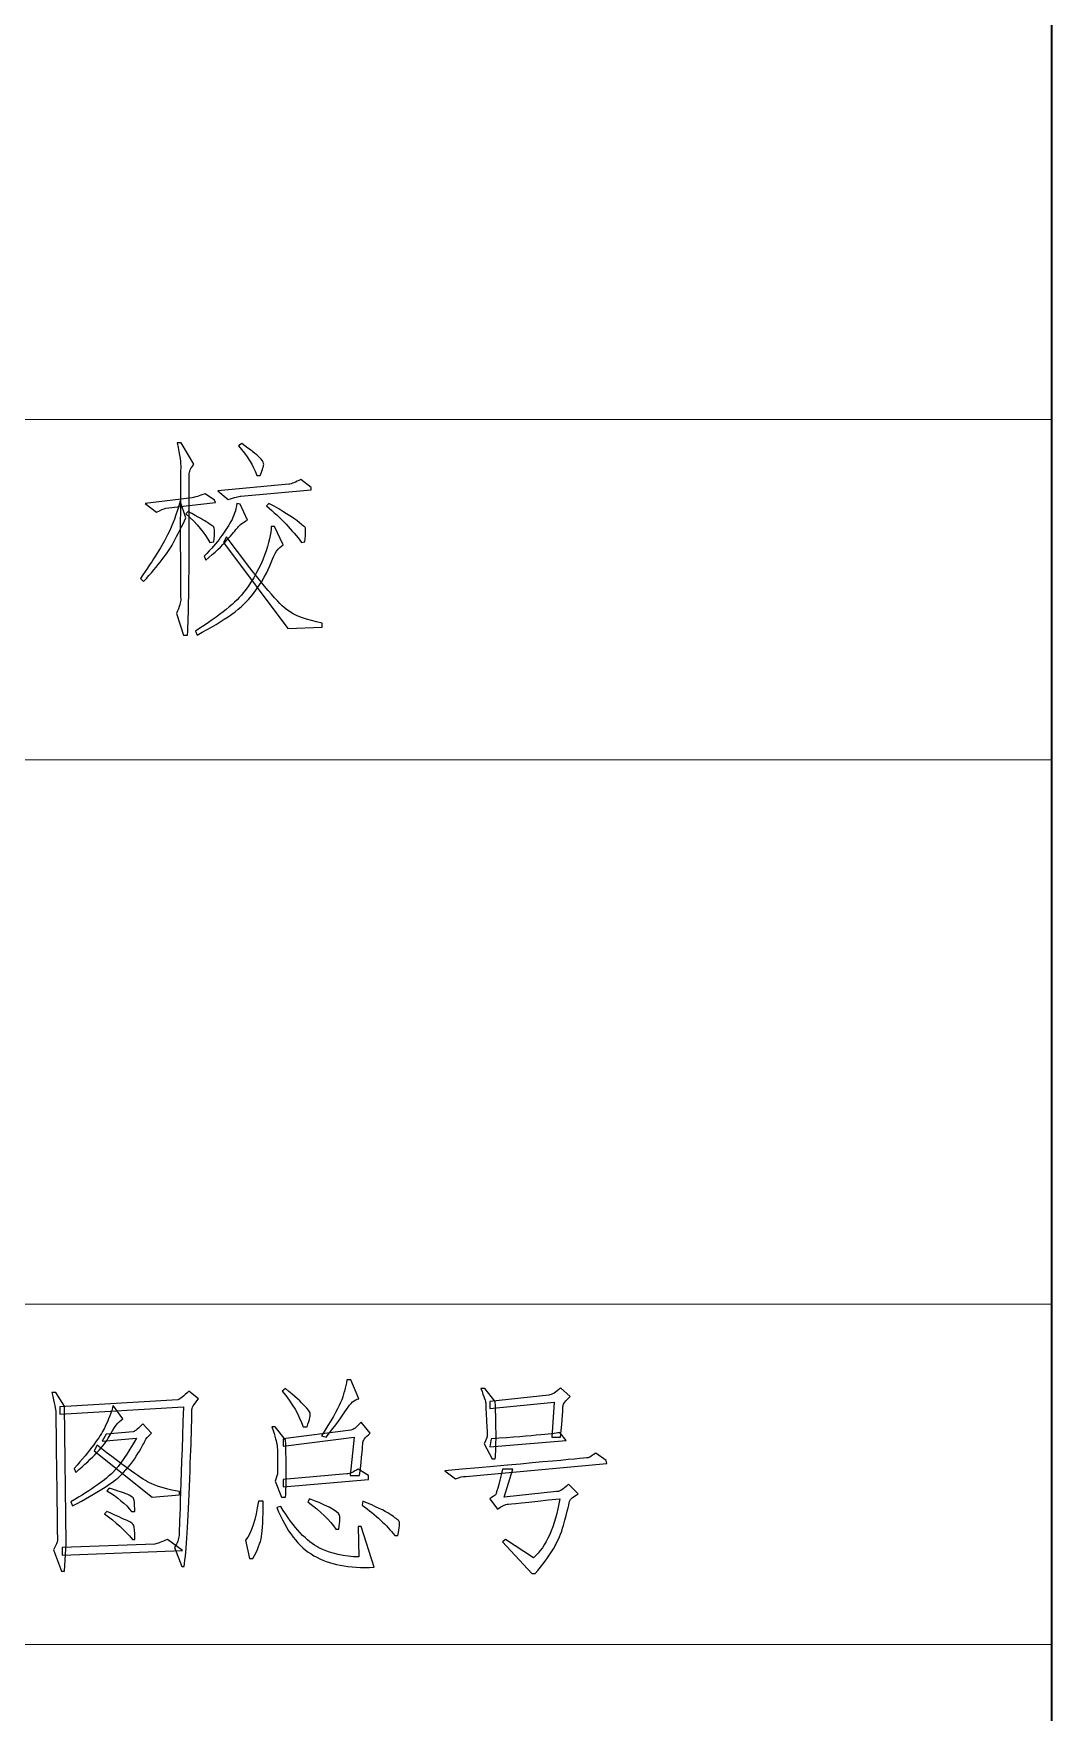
# Model space of a CAD drawing. Header units: millimetres. Extents: x -894 to 2281, y 379 to 1725.
# Drawn here: x -840.9 to -773.8, y 607.8 to 718.7 of the extents above; entities that cross this region are included whole.
import ezdxf

# ---------------------------------------------------------------- set-up
doc = ezdxf.new("R2010")
doc.units = ezdxf.units.MM
doc.layers.add('layer 1', color=7, linetype='Continuous')

msp = doc.modelspace()

# ---------------------------------------------------------------- linework, layer by layer
at = {"layer": 'layer 1', "lineweight": 35}
msp.add_open_spline([(-773.752, 1690.598), (-773.752, 1690.598), (-773.752, 401.164), (-773.752, 401.164)], degree=3, dxfattribs=at)
at = {"layer": 'layer 1', "color": 1, "lineweight": 9}
for points in [[(-773.752, 693.196), (-773.752, 693.196), (-894.236, 693.196), (-894.236, 693.196)], [(-773.752, 693.196), (-773.752, 693.196), (-773.752, 693.196), (-773.752, 693.196)], [(-773.752, 670.732), (-773.752, 670.732), (-894.236, 670.732), (-894.236, 670.732)], [(-773.752, 670.732), (-773.752, 670.732), (-773.752, 670.732), (-773.752, 670.732)], [(-773.752, 634.79), (-773.752, 634.79), (-894.236, 634.79), (-894.236, 634.79)], [(-773.752, 634.79), (-773.752, 634.79), (-773.752, 634.79), (-773.752, 634.79)], [(-773.752, 612.326), (-773.752, 612.326), (-894.236, 612.326), (-894.236, 612.326)], [(-773.752, 612.326), (-773.752, 612.326), (-773.752, 612.326), (-773.752, 612.326)]]:
    msp.add_open_spline(points, degree=3, dxfattribs=at)
at = {"layer": 'layer 1', "color": 1}
for points, knots in [([(-830.361, 690.232), (-830.572, 689.985), (-830.678, 689.758), (-830.678, 689.547), (-830.678, 689.547), (-830.678, 689.336), (-830.678, 687.853), (-830.678, 685.099), (-830.678, 685.099), (-830.678, 682.343), (-830.714, 680.298), (-830.784, 678.964), (-830.784, 678.964), (-830.784, 678.964), (-831.046, 678.964), (-831.046, 678.964), (-831.046, 678.964), (-831.046, 678.964), (-831.52, 680.386), (-831.52, 680.386), (-831.52, 680.386), (-831.309, 680.842), (-831.213, 681.159), (-831.231, 681.334), (-831.231, 681.334), (-831.249, 681.509), (-831.258, 682.94), (-831.258, 685.625), (-831.258, 685.625), (-831.258, 688.309), (-831.249, 689.776), (-831.231, 690.021), (-831.231, 690.021), (-831.213, 690.266), (-831.291, 690.812), (-831.469, 691.654), (-831.469, 691.654), (-831.469, 691.654), (-831.204, 691.654), (-831.204, 691.654), (-831.204, 691.654), (-831.204, 691.654), (-830.361, 690.232), (-830.361, 690.232)], [0, 0, 0, 0, 0.0909091, 0.0909091, 0.0909091, 0.0909091, 0.1818182, 0.1818182, 0.1818182, 0.1818182, 0.2727273, 0.2727273, 0.2727273, 0.2727273, 0.3636364, 0.3636364, 0.3636364, 0.3636364, 0.4545455, 0.4545455, 0.4545455, 0.4545455, 0.5454545, 0.5454545, 0.5454545, 0.5454545, 0.6363636, 0.6363636, 0.6363636, 0.6363636, 0.7272727, 0.7272727, 0.7272727, 0.7272727, 0.8181818, 0.8181818, 0.8181818, 0.8181818, 0.9090909, 0.9090909, 0.9090909, 0.9090909, 1, 1, 1, 1]), ([(-826.203, 689.495), (-826.448, 690.16), (-826.852, 690.812), (-827.414, 691.443), (-827.414, 691.443), (-827.414, 691.443), (-827.203, 691.6), (-827.203, 691.6), (-827.203, 691.6), (-826.608, 691.18), (-826.221, 690.881), (-826.046, 690.706), (-826.046, 690.706), (-825.868, 690.531), (-825.772, 690.389), (-825.756, 690.284), (-825.756, 690.284), (-825.738, 690.178), (-825.817, 689.915), (-825.992, 689.495), (-825.992, 689.495), (-825.992, 689.495), (-826.203, 689.495), (-826.203, 689.495)], [0, 0, 0, 0, 0.1666667, 0.1666667, 0.1666667, 0.1666667, 0.3333333, 0.3333333, 0.3333333, 0.3333333, 0.5, 0.5, 0.5, 0.5, 0.6666667, 0.6666667, 0.6666667, 0.6666667, 0.8333333, 0.8333333, 0.8333333, 0.8333333, 1, 1, 1, 1]), ([(-823.308, 689.23), (-823.308, 689.23), (-822.622, 688.704), (-822.622, 688.704), (-822.622, 688.704), (-822.622, 688.704), (-822.622, 688.547), (-822.622, 688.547), (-822.622, 688.547), (-822.622, 688.547), (-827.257, 688.125), (-827.257, 688.125), (-827.257, 688.125), (-827.396, 688.125), (-827.677, 688.055), (-828.099, 687.914), (-828.099, 687.914), (-828.099, 687.914), (-828.782, 688.493), (-828.782, 688.493), (-828.782, 688.493), (-828.782, 688.493), (-824.096, 688.916), (-824.096, 688.916), (-824.096, 688.916), (-823.921, 688.949), (-823.658, 689.055), (-823.308, 689.23)], [0, 0, 0, 0, 0.1428571, 0.1428571, 0.1428571, 0.1428571, 0.2857143, 0.2857143, 0.2857143, 0.2857143, 0.4285714, 0.4285714, 0.4285714, 0.4285714, 0.5714286, 0.5714286, 0.5714286, 0.5714286, 0.7142857, 0.7142857, 0.7142857, 0.7142857, 0.8571429, 0.8571429, 0.8571429, 0.8571429, 1, 1, 1, 1]), ([(-833.679, 682.491), (-833.679, 682.491), (-833.89, 682.702), (-833.89, 682.702), (-833.89, 682.702), (-833.012, 683.967), (-832.414, 684.921), (-832.1, 685.571), (-832.1, 685.571), (-831.783, 686.222), (-831.502, 686.968), (-831.258, 687.81), (-831.258, 687.81), (-831.258, 687.81), (-830.889, 686.703), (-830.889, 686.703), (-830.889, 686.703), (-831.134, 686.177), (-831.415, 685.616), (-831.732, 685.018), (-831.732, 685.018), (-832.046, 684.423), (-832.695, 683.58), (-833.679, 682.491)], [0, 0, 0, 0, 0.1666667, 0.1666667, 0.1666667, 0.1666667, 0.3333333, 0.3333333, 0.3333333, 0.3333333, 0.5, 0.5, 0.5, 0.5, 0.6666667, 0.6666667, 0.6666667, 0.6666667, 0.8333333, 0.8333333, 0.8333333, 0.8333333, 1, 1, 1, 1]), ([(-830.467, 688.019), (-830.292, 688.055), (-830.011, 688.143), (-829.624, 688.284), (-829.624, 688.284), (-829.624, 688.284), (-828.993, 687.862), (-828.993, 687.862), (-828.993, 687.862), (-828.993, 687.862), (-828.942, 687.705), (-828.942, 687.705), (-828.942, 687.705), (-828.942, 687.705), (-832.206, 687.336), (-832.206, 687.336), (-832.206, 687.336), (-832.345, 687.3), (-832.556, 687.213), (-832.837, 687.071), (-832.837, 687.071), (-832.837, 687.071), (-833.574, 687.651), (-833.574, 687.651), (-833.574, 687.651), (-833.574, 687.651), (-830.467, 688.019), (-830.467, 688.019)], [0, 0, 0, 0, 0.1428571, 0.1428571, 0.1428571, 0.1428571, 0.2857143, 0.2857143, 0.2857143, 0.2857143, 0.4285714, 0.4285714, 0.4285714, 0.4285714, 0.5714286, 0.5714286, 0.5714286, 0.5714286, 0.7142857, 0.7142857, 0.7142857, 0.7142857, 0.8571429, 0.8571429, 0.8571429, 0.8571429, 1, 1, 1, 1]), ([(-826.834, 686.546), (-827.115, 686.406), (-827.326, 686.247), (-827.466, 686.072), (-827.466, 686.072), (-827.607, 685.896), (-827.843, 685.616), (-828.178, 685.229), (-828.178, 685.229), (-828.51, 684.843), (-828.975, 684.405), (-829.573, 683.913), (-829.573, 683.913), (-829.573, 683.913), (-829.678, 684.176), (-829.678, 684.176), (-829.678, 684.176), (-829.222, 684.634), (-828.861, 685.045), (-828.598, 685.413), (-828.598, 685.413), (-828.335, 685.782), (-828.108, 686.132), (-827.915, 686.467), (-827.915, 686.467), (-827.722, 686.799), (-827.589, 687.195), (-827.52, 687.651), (-827.52, 687.651), (-827.52, 687.651), (-827.308, 687.599), (-827.308, 687.599), (-827.308, 687.599), (-827.308, 687.599), (-826.834, 686.546), (-826.834, 686.546)], [0, 0, 0, 0, 0.1111111, 0.1111111, 0.1111111, 0.1111111, 0.2222222, 0.2222222, 0.2222222, 0.2222222, 0.3333333, 0.3333333, 0.3333333, 0.3333333, 0.4444444, 0.4444444, 0.4444444, 0.4444444, 0.5555556, 0.5555556, 0.5555556, 0.5555556, 0.6666667, 0.6666667, 0.6666667, 0.6666667, 0.7777778, 0.7777778, 0.7777778, 0.7777778, 0.8888889, 0.8888889, 0.8888889, 0.8888889, 1, 1, 1, 1]), ([(-825.412, 687.651), (-824.464, 687.125), (-823.851, 686.748), (-823.57, 686.519), (-823.57, 686.519), (-823.29, 686.292), (-823.114, 686.15), (-823.045, 686.099), (-823.045, 686.099), (-822.973, 686.045), (-822.973, 685.721), (-823.045, 685.124), (-823.045, 685.124), (-823.045, 685.124), (-823.254, 685.072), (-823.254, 685.072), (-823.254, 685.072), (-823.851, 685.878), (-824.624, 686.687), (-825.572, 687.494), (-825.572, 687.494), (-825.572, 687.494), (-825.412, 687.651), (-825.412, 687.651)], [0, 0, 0, 0, 0.1666667, 0.1666667, 0.1666667, 0.1666667, 0.3333333, 0.3333333, 0.3333333, 0.3333333, 0.5, 0.5, 0.5, 0.5, 0.6666667, 0.6666667, 0.6666667, 0.6666667, 0.8333333, 0.8333333, 0.8333333, 0.8333333, 1, 1, 1, 1]), ([(-829.31, 685.072), (-829.624, 685.667), (-830.152, 686.301), (-830.889, 686.968), (-830.889, 686.968), (-830.889, 686.968), (-830.73, 687.125), (-830.73, 687.125), (-830.73, 687.125), (-830.065, 686.739), (-829.642, 686.494), (-829.467, 686.388), (-829.467, 686.388), (-829.292, 686.283), (-829.159, 686.195), (-829.072, 686.126), (-829.072, 686.126), (-828.984, 686.054), (-828.975, 685.721), (-829.045, 685.124), (-829.045, 685.124), (-829.045, 685.124), (-829.31, 685.072), (-829.31, 685.072)], [0, 0, 0, 0, 0.1666667, 0.1666667, 0.1666667, 0.1666667, 0.3333333, 0.3333333, 0.3333333, 0.3333333, 0.5, 0.5, 0.5, 0.5, 0.6666667, 0.6666667, 0.6666667, 0.6666667, 0.8333333, 0.8333333, 0.8333333, 0.8333333, 1, 1, 1, 1]), ([(-826.493, 681.624), (-827.106, 680.797), (-828.326, 679.912), (-830.152, 678.964), (-830.152, 678.964), (-830.152, 678.964), (-830.258, 679.227), (-830.258, 679.227), (-830.258, 679.227), (-828.643, 680.244), (-827.553, 681.132), (-826.992, 681.887), (-826.992, 681.887), (-826.43, 682.641), (-826.001, 683.421), (-825.702, 684.23), (-825.702, 684.23), (-825.403, 685.036), (-825.255, 685.667), (-825.255, 686.126), (-825.255, 686.126), (-825.255, 686.126), (-825.044, 686.126), (-825.044, 686.126), (-825.044, 686.126), (-825.044, 686.126), (-824.464, 684.915), (-824.464, 684.915), (-824.464, 684.915), (-824.781, 684.737), (-825.044, 684.353), (-825.255, 683.756), (-825.255, 683.756), (-825.466, 683.158), (-825.877, 682.448), (-826.493, 681.624)], [0, 0, 0, 0, 0.1111111, 0.1111111, 0.1111111, 0.1111111, 0.2222222, 0.2222222, 0.2222222, 0.2222222, 0.3333333, 0.3333333, 0.3333333, 0.3333333, 0.4444444, 0.4444444, 0.4444444, 0.4444444, 0.5555556, 0.5555556, 0.5555556, 0.5555556, 0.6666667, 0.6666667, 0.6666667, 0.6666667, 0.7777778, 0.7777778, 0.7777778, 0.7777778, 0.8888889, 0.8888889, 0.8888889, 0.8888889, 1, 1, 1, 1]), ([(-828.202, 685.44), (-826.167, 682.702), (-824.86, 681.114), (-824.28, 680.676), (-824.28, 680.676), (-823.703, 680.235), (-822.903, 679.93), (-821.886, 679.755), (-821.886, 679.755), (-821.886, 679.755), (-821.886, 679.49), (-821.886, 679.49), (-821.886, 679.49), (-821.886, 679.49), (-824.15, 679.386), (-824.15, 679.386), (-824.15, 679.386), (-824.15, 679.386), (-828.414, 685.072), (-828.414, 685.072), (-828.414, 685.072), (-828.414, 685.072), (-828.202, 685.44), (-828.202, 685.44)], [0, 0, 0, 0, 0.1666667, 0.1666667, 0.1666667, 0.1666667, 0.3333333, 0.3333333, 0.3333333, 0.3333333, 0.5, 0.5, 0.5, 0.5, 0.6666667, 0.6666667, 0.6666667, 0.6666667, 0.8333333, 0.8333333, 0.8333333, 0.8333333, 1, 1, 1, 1]), ([(-820.287, 627.841), (-820.552, 627.418), (-820.999, 626.805), (-821.63, 625.999), (-821.63, 625.999), (-821.63, 625.999), (-821.947, 626.102), (-821.947, 626.102), (-821.947, 626.102), (-821.313, 627.05), (-820.893, 627.78), (-820.682, 628.288), (-820.682, 628.288), (-820.471, 628.798), (-820.332, 629.296), (-820.262, 629.788), (-820.262, 629.788), (-820.262, 629.788), (-819.997, 629.788), (-819.997, 629.788), (-819.997, 629.788), (-819.997, 629.788), (-819.471, 628.526), (-819.471, 628.526), (-819.471, 628.526), (-819.752, 628.49), (-820.024, 628.261), (-820.287, 627.841)], [0, 0, 0, 0, 0.1428571, 0.1428571, 0.1428571, 0.1428571, 0.2857143, 0.2857143, 0.2857143, 0.2857143, 0.4285714, 0.4285714, 0.4285714, 0.4285714, 0.5714286, 0.5714286, 0.5714286, 0.5714286, 0.7142857, 0.7142857, 0.7142857, 0.7142857, 0.8571429, 0.8571429, 0.8571429, 0.8571429, 1, 1, 1, 1]), ([(-838.795, 618.994), (-838.795, 618.994), (-838.898, 617.152), (-838.898, 617.152), (-838.898, 617.152), (-838.898, 617.152), (-839.109, 617.152), (-839.109, 617.152), (-839.109, 617.152), (-839.109, 617.152), (-839.637, 618.574), (-839.637, 618.574), (-839.637, 618.574), (-839.46, 618.891), (-839.372, 619.091), (-839.372, 619.178), (-839.372, 619.178), (-839.372, 619.266), (-839.39, 620.663), (-839.426, 623.366), (-839.426, 623.366), (-839.46, 626.068), (-839.478, 627.499), (-839.478, 627.656), (-839.478, 627.656), (-839.478, 627.814), (-839.565, 628.245), (-839.74, 628.946), (-839.74, 628.946), (-839.74, 628.946), (-839.478, 628.946), (-839.478, 628.946), (-839.478, 628.946), (-839.478, 628.946), (-838.898, 628.052), (-838.898, 628.052), (-838.898, 628.052), (-838.898, 628.052), (-838.795, 618.994), (-838.795, 618.994)], [0, 0, 0, 0, 0.1, 0.1, 0.1, 0.1, 0.2, 0.2, 0.2, 0.2, 0.3, 0.3, 0.3, 0.3, 0.4, 0.4, 0.4, 0.4, 0.5, 0.5, 0.5, 0.5, 0.6, 0.6, 0.6, 0.6, 0.7, 0.7, 0.7, 0.7, 0.8, 0.8, 0.8, 0.8, 0.9, 0.9, 0.9, 0.9, 1, 1, 1, 1]), ([(-830.634, 623.26), (-830.739, 620.416), (-830.86, 618.487), (-831.002, 617.469), (-831.002, 617.469), (-831.002, 617.469), (-831.159, 617.469), (-831.159, 617.469), (-831.159, 617.469), (-831.159, 617.469), (-831.633, 618.731), (-831.633, 618.731), (-831.633, 618.731), (-831.458, 619.012), (-831.361, 619.275), (-831.343, 619.522), (-831.343, 619.522), (-831.325, 619.767), (-831.229, 622.593), (-831.054, 627.998), (-831.054, 627.998), (-831.054, 627.998), (-839.215, 627.524), (-839.215, 627.524), (-839.215, 627.524), (-839.215, 627.524), (-839.215, 627.998), (-839.215, 627.998), (-839.215, 627.998), (-839.215, 627.998), (-831.422, 628.472), (-831.422, 628.472), (-831.422, 628.472), (-831.283, 628.508), (-831.036, 628.701), (-830.685, 629.051), (-830.685, 629.051), (-830.685, 629.051), (-830.054, 628.526), (-830.054, 628.526), (-830.054, 628.526), (-830.371, 628.173), (-830.519, 627.919), (-830.501, 627.762), (-830.501, 627.762), (-830.483, 627.602), (-830.528, 626.102), (-830.634, 623.26)], [0, 0, 0, 0, 0.0833333, 0.0833333, 0.0833333, 0.0833333, 0.1666667, 0.1666667, 0.1666667, 0.1666667, 0.25, 0.25, 0.25, 0.25, 0.3333333, 0.3333333, 0.3333333, 0.3333333, 0.4166667, 0.4166667, 0.4166667, 0.4166667, 0.5, 0.5, 0.5, 0.5, 0.5833333, 0.5833333, 0.5833333, 0.5833333, 0.6666667, 0.6666667, 0.6666667, 0.6666667, 0.75, 0.75, 0.75, 0.75, 0.8333333, 0.8333333, 0.8333333, 0.8333333, 0.9166667, 0.9166667, 0.9166667, 0.9166667, 1, 1, 1, 1]), ([(-824.526, 629.051), (-824.526, 629.051), (-824.314, 629.209), (-824.314, 629.209), (-824.314, 629.209), (-823.683, 628.683), (-823.263, 628.306), (-823.052, 628.076), (-823.052, 628.076), (-822.841, 627.85), (-822.717, 627.69), (-822.684, 627.602), (-822.684, 627.602), (-822.648, 627.515), (-822.717, 627.209), (-822.892, 626.681), (-822.892, 626.681), (-822.892, 626.681), (-823.158, 626.681), (-823.158, 626.681), (-823.158, 626.681), (-823.402, 627.454), (-823.858, 628.245), (-824.526, 629.051)], [0, 0, 0, 0, 0.1666667, 0.1666667, 0.1666667, 0.1666667, 0.3333333, 0.3333333, 0.3333333, 0.3333333, 0.5, 0.5, 0.5, 0.5, 0.6666667, 0.6666667, 0.6666667, 0.6666667, 0.8333333, 0.8333333, 0.8333333, 0.8333333, 1, 1, 1, 1]), ([(-810.468, 624.577), (-810.468, 624.577), (-810.679, 624.577), (-810.679, 624.577), (-810.679, 624.577), (-810.679, 624.577), (-811.204, 625.576), (-811.204, 625.576), (-811.204, 625.576), (-811.065, 625.857), (-810.996, 626.041), (-810.996, 626.129), (-810.996, 626.129), (-810.996, 626.216), (-811.011, 626.576), (-811.047, 627.209), (-811.047, 627.209), (-811.083, 627.841), (-811.099, 628.191), (-811.099, 628.261), (-811.099, 628.261), (-811.099, 628.333), (-811.204, 628.647), (-811.416, 629.209), (-811.416, 629.209), (-811.416, 629.209), (-811.153, 629.209), (-811.153, 629.209), (-811.153, 629.209), (-811.153, 629.209), (-810.468, 628.366), (-810.468, 628.366), (-810.468, 628.366), (-810.398, 626.612), (-810.398, 625.349), (-810.468, 624.577)], [0, 0, 0, 0, 0.1111111, 0.1111111, 0.1111111, 0.1111111, 0.2222222, 0.2222222, 0.2222222, 0.2222222, 0.3333333, 0.3333333, 0.3333333, 0.3333333, 0.4444444, 0.4444444, 0.4444444, 0.4444444, 0.5555556, 0.5555556, 0.5555556, 0.5555556, 0.6666667, 0.6666667, 0.6666667, 0.6666667, 0.7777778, 0.7777778, 0.7777778, 0.7777778, 0.8888889, 0.8888889, 0.8888889, 0.8888889, 1, 1, 1, 1]), ([(-810.836, 628.366), (-810.836, 628.366), (-806.941, 628.789), (-806.941, 628.789), (-806.941, 628.789), (-806.73, 628.789), (-806.467, 628.946), (-806.15, 629.263), (-806.15, 629.263), (-806.15, 629.263), (-805.519, 628.683), (-805.519, 628.683), (-805.519, 628.683), (-805.836, 628.402), (-805.993, 628.2), (-805.993, 628.076), (-805.993, 628.076), (-805.993, 627.955), (-806.044, 627.261), (-806.15, 625.999), (-806.15, 625.999), (-806.15, 625.999), (-806.73, 625.999), (-806.73, 625.999), (-806.73, 625.999), (-806.73, 625.999), (-806.572, 628.315), (-806.572, 628.315), (-806.572, 628.315), (-806.572, 628.315), (-810.836, 627.892), (-810.836, 627.892), (-810.836, 627.892), (-810.836, 627.892), (-810.836, 628.366), (-810.836, 628.366)], [0, 0, 0, 0, 0.1111111, 0.1111111, 0.1111111, 0.1111111, 0.2222222, 0.2222222, 0.2222222, 0.2222222, 0.3333333, 0.3333333, 0.3333333, 0.3333333, 0.4444444, 0.4444444, 0.4444444, 0.4444444, 0.5555556, 0.5555556, 0.5555556, 0.5555556, 0.6666667, 0.6666667, 0.6666667, 0.6666667, 0.7777778, 0.7777778, 0.7777778, 0.7777778, 0.8888889, 0.8888889, 0.8888889, 0.8888889, 1, 1, 1, 1]), ([(-838.161, 623.68), (-838.161, 623.68), (-838.267, 623.945), (-838.267, 623.945), (-838.267, 623.945), (-837.213, 625.138), (-836.548, 626.023), (-836.268, 626.603), (-836.268, 626.603), (-835.987, 627.182), (-835.794, 627.683), (-835.688, 628.103), (-835.688, 628.103), (-835.688, 628.103), (-835.057, 627.209), (-835.057, 627.209), (-835.057, 627.209), (-835.338, 627.034), (-835.634, 626.648), (-835.951, 626.05), (-835.951, 626.05), (-836.268, 625.453), (-837.004, 624.664), (-838.161, 623.68)], [0, 0, 0, 0, 0.1666667, 0.1666667, 0.1666667, 0.1666667, 0.3333333, 0.3333333, 0.3333333, 0.3333333, 0.5, 0.5, 0.5, 0.5, 0.6666667, 0.6666667, 0.6666667, 0.6666667, 0.8333333, 0.8333333, 0.8333333, 0.8333333, 1, 1, 1, 1]), ([(-835.187, 623.496), (-835.661, 623.022), (-836.724, 622.348), (-838.372, 621.47), (-838.372, 621.47), (-838.372, 621.47), (-838.478, 621.733), (-838.478, 621.733), (-838.478, 621.733), (-837.074, 622.575), (-836.153, 623.224), (-835.715, 623.68), (-835.715, 623.68), (-835.275, 624.136), (-834.758, 624.891), (-834.16, 625.945), (-834.16, 625.945), (-834.16, 625.945), (-836.425, 625.733), (-836.425, 625.733), (-836.425, 625.733), (-836.425, 625.733), (-836.162, 626.207), (-836.162, 626.207), (-836.162, 626.207), (-836.162, 626.207), (-834.372, 626.367), (-834.372, 626.367), (-834.372, 626.367), (-834.23, 626.401), (-834.021, 626.576), (-833.74, 626.893), (-833.74, 626.893), (-833.74, 626.893), (-833.161, 626.261), (-833.161, 626.261), (-833.161, 626.261), (-833.406, 626.05), (-833.547, 625.893), (-833.581, 625.787), (-833.581, 625.787), (-833.617, 625.682), (-833.774, 625.392), (-834.055, 624.918), (-834.055, 624.918), (-834.336, 624.444), (-834.713, 623.97), (-835.187, 623.496)], [0, 0, 0, 0, 0.0833333, 0.0833333, 0.0833333, 0.0833333, 0.1666667, 0.1666667, 0.1666667, 0.1666667, 0.25, 0.25, 0.25, 0.25, 0.3333333, 0.3333333, 0.3333333, 0.3333333, 0.4166667, 0.4166667, 0.4166667, 0.4166667, 0.5, 0.5, 0.5, 0.5, 0.5833333, 0.5833333, 0.5833333, 0.5833333, 0.6666667, 0.6666667, 0.6666667, 0.6666667, 0.75, 0.75, 0.75, 0.75, 0.8333333, 0.8333333, 0.8333333, 0.8333333, 0.9166667, 0.9166667, 0.9166667, 0.9166667, 1, 1, 1, 1]), ([(-825, 623.103), (-824.894, 623.384), (-824.842, 623.559), (-824.842, 623.629), (-824.842, 623.629), (-824.842, 623.698), (-824.842, 623.979), (-824.842, 624.471), (-824.842, 624.471), (-824.842, 624.963), (-824.851, 625.295), (-824.867, 625.471), (-824.867, 625.471), (-824.885, 625.646), (-825, 626.05), (-825.211, 626.681), (-825.211, 626.681), (-825.211, 626.681), (-825, 626.681), (-825, 626.681), (-825, 626.681), (-825, 626.681), (-824.314, 625.839), (-824.314, 625.839), (-824.314, 625.839), (-824.245, 624.154), (-824.245, 622.892), (-824.314, 622.049), (-824.314, 622.049), (-824.314, 622.049), (-824.577, 622.049), (-824.577, 622.049), (-824.577, 622.049), (-824.577, 622.049), (-825, 623.103), (-825, 623.103)], [0, 0, 0, 0, 0.1111111, 0.1111111, 0.1111111, 0.1111111, 0.2222222, 0.2222222, 0.2222222, 0.2222222, 0.3333333, 0.3333333, 0.3333333, 0.3333333, 0.4444444, 0.4444444, 0.4444444, 0.4444444, 0.5555556, 0.5555556, 0.5555556, 0.5555556, 0.6666667, 0.6666667, 0.6666667, 0.6666667, 0.7777778, 0.7777778, 0.7777778, 0.7777778, 0.8888889, 0.8888889, 0.8888889, 0.8888889, 1, 1, 1, 1]), ([(-824.474, 625.893), (-824.474, 625.893), (-819.997, 626.473), (-819.997, 626.473), (-819.997, 626.473), (-819.858, 626.473), (-819.628, 626.648), (-819.314, 626.998), (-819.314, 626.998), (-819.314, 626.998), (-818.734, 626.261), (-818.734, 626.261), (-818.734, 626.261), (-819.051, 625.981), (-819.208, 625.769), (-819.208, 625.63), (-819.208, 625.63), (-819.208, 625.489), (-819.278, 624.77), (-819.42, 623.471), (-819.42, 623.471), (-819.42, 623.471), (-820.051, 623.471), (-820.051, 623.471), (-820.051, 623.471), (-820.051, 623.471), (-819.788, 625.999), (-819.788, 625.999), (-819.788, 625.999), (-819.788, 625.999), (-824.474, 625.419), (-824.474, 625.419), (-824.474, 625.419), (-824.474, 625.419), (-824.474, 625.893), (-824.474, 625.893)], [0, 0, 0, 0, 0.1111111, 0.1111111, 0.1111111, 0.1111111, 0.2222222, 0.2222222, 0.2222222, 0.2222222, 0.3333333, 0.3333333, 0.3333333, 0.3333333, 0.4444444, 0.4444444, 0.4444444, 0.4444444, 0.5555556, 0.5555556, 0.5555556, 0.5555556, 0.6666667, 0.6666667, 0.6666667, 0.6666667, 0.7777778, 0.7777778, 0.7777778, 0.7777778, 0.8888889, 0.8888889, 0.8888889, 0.8888889, 1, 1, 1, 1]), ([(-805.782, 625.787), (-805.782, 625.787), (-810.836, 625.365), (-810.836, 625.365), (-810.836, 625.365), (-810.836, 625.365), (-810.73, 625.893), (-810.73, 625.893), (-810.73, 625.893), (-807.889, 626.102), (-806.379, 626.243), (-806.204, 626.313), (-806.204, 626.313), (-806.204, 626.313), (-805.782, 625.787), (-805.782, 625.787)], [0, 0, 0, 0, 0.25, 0.25, 0.25, 0.25, 0.5, 0.5, 0.5, 0.5, 0.75, 0.75, 0.75, 0.75, 1, 1, 1, 1]), ([(-836.95, 625.102), (-836.95, 625.102), (-836.742, 625.471), (-836.742, 625.471), (-836.742, 625.471), (-834.915, 624.033), (-833.731, 623.191), (-833.188, 622.943), (-833.188, 622.943), (-832.642, 622.699), (-832.02, 622.523), (-831.316, 622.418), (-831.316, 622.418), (-831.316, 622.418), (-831.316, 622.207), (-831.316, 622.207), (-831.316, 622.207), (-831.316, 622.207), (-833.107, 622.049), (-833.107, 622.049), (-833.107, 622.049), (-833.107, 622.049), (-836.95, 625.102), (-836.95, 625.102)], [0, 0, 0, 0, 0.1666667, 0.1666667, 0.1666667, 0.1666667, 0.3333333, 0.3333333, 0.3333333, 0.3333333, 0.5, 0.5, 0.5, 0.5, 0.6666667, 0.6666667, 0.6666667, 0.6666667, 0.8333333, 0.8333333, 0.8333333, 0.8333333, 1, 1, 1, 1]), ([(-803.149, 624.471), (-803.149, 624.471), (-803.097, 624.26), (-803.097, 624.26), (-803.097, 624.26), (-803.097, 624.26), (-812.415, 623.417), (-812.415, 623.417), (-812.415, 623.417), (-812.593, 623.417), (-812.82, 623.366), (-813.1, 623.26), (-813.1, 623.26), (-813.1, 623.26), (-813.786, 623.786), (-813.786, 623.786), (-813.786, 623.786), (-807.502, 624.347), (-804.335, 624.637), (-804.281, 624.655), (-804.281, 624.655), (-804.229, 624.673), (-804.079, 624.77), (-803.834, 624.945), (-803.834, 624.945), (-803.834, 624.945), (-803.149, 624.471), (-803.149, 624.471)], [0, 0, 0, 0, 0.1428571, 0.1428571, 0.1428571, 0.1428571, 0.2857143, 0.2857143, 0.2857143, 0.2857143, 0.4285714, 0.4285714, 0.4285714, 0.4285714, 0.5714286, 0.5714286, 0.5714286, 0.5714286, 0.7142857, 0.7142857, 0.7142857, 0.7142857, 0.8571429, 0.8571429, 0.8571429, 0.8571429, 1, 1, 1, 1]), ([(-824.474, 623.206), (-824.474, 623.206), (-820.262, 623.575), (-820.262, 623.575), (-820.262, 623.575), (-820.051, 623.611), (-819.804, 623.716), (-819.523, 623.891), (-819.523, 623.891), (-819.523, 623.891), (-818.84, 623.471), (-818.84, 623.471), (-818.84, 623.471), (-818.84, 623.471), (-818.84, 623.206), (-818.84, 623.206), (-818.84, 623.206), (-818.84, 623.206), (-824.474, 622.732), (-824.474, 622.732), (-824.474, 622.732), (-824.474, 622.732), (-824.474, 623.206), (-824.474, 623.206)], [0, 0, 0, 0, 0.1666667, 0.1666667, 0.1666667, 0.1666667, 0.3333333, 0.3333333, 0.3333333, 0.3333333, 0.5, 0.5, 0.5, 0.5, 0.6666667, 0.6666667, 0.6666667, 0.6666667, 0.8333333, 0.8333333, 0.8333333, 0.8333333, 1, 1, 1, 1]), ([(-807.94, 618.049), (-807.098, 618.785), (-806.518, 620.084), (-806.204, 621.944), (-806.204, 621.944), (-808.414, 621.699), (-809.574, 621.575), (-809.679, 621.575), (-809.679, 621.575), (-809.785, 621.575), (-809.994, 621.47), (-810.31, 621.259), (-810.31, 621.259), (-810.31, 621.259), (-810.836, 621.944), (-810.836, 621.944), (-810.836, 621.944), (-810.661, 622.049), (-810.537, 622.128), (-810.468, 622.18), (-810.468, 622.18), (-810.398, 622.234), (-810.241, 622.804), (-809.994, 623.891), (-809.994, 623.891), (-809.994, 623.891), (-809.311, 623.891), (-809.311, 623.891), (-809.311, 623.891), (-809.311, 623.891), (-809.888, 622.049), (-809.888, 622.049), (-809.888, 622.049), (-809.888, 622.049), (-806.415, 622.418), (-806.415, 622.418), (-806.415, 622.418), (-806.274, 622.382), (-806.011, 622.541), (-805.624, 622.892), (-805.624, 622.892), (-805.624, 622.892), (-804.993, 622.261), (-804.993, 622.261), (-804.993, 622.261), (-805.344, 622.049), (-805.528, 621.899), (-805.546, 621.811), (-805.546, 621.811), (-805.564, 621.724), (-805.703, 621.18), (-805.966, 620.18), (-805.966, 620.18), (-806.231, 619.178), (-806.853, 618.118), (-807.835, 616.995), (-807.835, 616.995), (-807.835, 616.995), (-808.046, 616.995), (-808.046, 616.995), (-808.046, 616.995), (-808.046, 616.995), (-809.994, 619.1), (-809.994, 619.1), (-809.994, 619.1), (-809.994, 619.1), (-809.785, 619.259), (-809.785, 619.259), (-809.785, 619.259), (-809.785, 619.259), (-807.94, 618.049), (-807.94, 618.049)], [0, 0, 0, 0, 0.0555556, 0.0555556, 0.0555556, 0.0555556, 0.1111111, 0.1111111, 0.1111111, 0.1111111, 0.1666667, 0.1666667, 0.1666667, 0.1666667, 0.2222222, 0.2222222, 0.2222222, 0.2222222, 0.2777778, 0.2777778, 0.2777778, 0.2777778, 0.3333333, 0.3333333, 0.3333333, 0.3333333, 0.3888889, 0.3888889, 0.3888889, 0.3888889, 0.4444444, 0.4444444, 0.4444444, 0.4444444, 0.5, 0.5, 0.5, 0.5, 0.5555556, 0.5555556, 0.5555556, 0.5555556, 0.6111111, 0.6111111, 0.6111111, 0.6111111, 0.6666667, 0.6666667, 0.6666667, 0.6666667, 0.7222222, 0.7222222, 0.7222222, 0.7222222, 0.7777778, 0.7777778, 0.7777778, 0.7777778, 0.8333333, 0.8333333, 0.8333333, 0.8333333, 0.8888889, 0.8888889, 0.8888889, 0.8888889, 0.9444444, 0.9444444, 0.9444444, 0.9444444, 1, 1, 1, 1]), ([(-835.951, 622.629), (-835.353, 622.451), (-834.96, 622.321), (-834.767, 622.234), (-834.767, 622.234), (-834.574, 622.146), (-834.441, 622.067), (-834.372, 621.995), (-834.372, 621.995), (-834.302, 621.926), (-834.266, 621.627), (-834.266, 621.101), (-834.266, 621.101), (-834.266, 621.101), (-834.477, 621.101), (-834.477, 621.101), (-834.477, 621.101), (-834.864, 621.593), (-835.407, 622.049), (-836.108, 622.469), (-836.108, 622.469), (-836.108, 622.469), (-835.951, 622.629), (-835.951, 622.629)], [0, 0, 0, 0, 0.1666667, 0.1666667, 0.1666667, 0.1666667, 0.3333333, 0.3333333, 0.3333333, 0.3333333, 0.5, 0.5, 0.5, 0.5, 0.6666667, 0.6666667, 0.6666667, 0.6666667, 0.8333333, 0.8333333, 0.8333333, 0.8333333, 1, 1, 1, 1]), ([(-821.313, 621.313), (-820.999, 621.137), (-820.815, 620.996), (-820.761, 620.89), (-820.761, 620.89), (-820.709, 620.785), (-820.718, 620.47), (-820.788, 619.942), (-820.788, 619.942), (-820.788, 619.942), (-820.999, 619.942), (-820.999, 619.942), (-820.999, 619.942), (-821.385, 620.504), (-821.998, 621.101), (-822.841, 621.733), (-822.841, 621.733), (-822.841, 621.733), (-822.735, 621.944), (-822.735, 621.944), (-822.735, 621.944), (-822.104, 621.699), (-821.63, 621.488), (-821.313, 621.313)], [0, 0, 0, 0, 0.1666667, 0.1666667, 0.1666667, 0.1666667, 0.3333333, 0.3333333, 0.3333333, 0.3333333, 0.5, 0.5, 0.5, 0.5, 0.6666667, 0.6666667, 0.6666667, 0.6666667, 0.8333333, 0.8333333, 0.8333333, 0.8333333, 1, 1, 1, 1]), ([(-836.268, 620.944), (-836.268, 620.944), (-836.108, 621.101), (-836.108, 621.101), (-836.108, 621.101), (-835.477, 620.821), (-835.03, 620.618), (-834.767, 620.495), (-834.767, 620.495), (-834.502, 620.374), (-834.354, 620.268), (-834.318, 620.18), (-834.318, 620.18), (-834.284, 620.093), (-834.266, 619.785), (-834.266, 619.259), (-834.266, 619.259), (-834.266, 619.259), (-834.423, 619.259), (-834.423, 619.259), (-834.423, 619.259), (-834.915, 619.855), (-835.528, 620.416), (-836.268, 620.944)], [0, 0, 0, 0, 0.1666667, 0.1666667, 0.1666667, 0.1666667, 0.3333333, 0.3333333, 0.3333333, 0.3333333, 0.5, 0.5, 0.5, 0.5, 0.6666667, 0.6666667, 0.6666667, 0.6666667, 0.8333333, 0.8333333, 0.8333333, 0.8333333, 1, 1, 1, 1]), ([(-826.105, 621.787), (-826.105, 621.787), (-825.79, 621.787), (-825.79, 621.787), (-825.79, 621.787), (-825.79, 620.627), (-825.824, 619.846), (-825.894, 619.444), (-825.894, 619.444), (-825.966, 619.039), (-826.159, 618.556), (-826.473, 617.995), (-826.473, 617.995), (-826.473, 617.995), (-826.684, 617.995), (-826.684, 617.995), (-826.684, 617.995), (-826.684, 617.995), (-826.947, 619.205), (-826.947, 619.205), (-826.947, 619.205), (-826.561, 619.697), (-826.28, 620.558), (-826.105, 621.787)], [0, 0, 0, 0, 0.1666667, 0.1666667, 0.1666667, 0.1666667, 0.3333333, 0.3333333, 0.3333333, 0.3333333, 0.5, 0.5, 0.5, 0.5, 0.6666667, 0.6666667, 0.6666667, 0.6666667, 0.8333333, 0.8333333, 0.8333333, 0.8333333, 1, 1, 1, 1]), ([(-819.523, 620.102), (-819.523, 620.102), (-819.314, 620.102), (-819.314, 620.102), (-819.314, 620.102), (-819.314, 620.102), (-818.472, 617.415), (-818.472, 617.415), (-818.472, 617.415), (-820.12, 617.345), (-821.446, 617.599), (-822.445, 618.179), (-822.445, 618.179), (-823.447, 618.758), (-824.263, 619.821), (-824.894, 621.364), (-824.894, 621.364), (-824.894, 621.364), (-824.631, 621.418), (-824.631, 621.418), (-824.631, 621.418), (-823.753, 620.014), (-822.91, 619.109), (-822.104, 618.704), (-822.104, 618.704), (-821.298, 618.302), (-820.419, 618.1), (-819.471, 618.1), (-819.471, 618.1), (-819.471, 618.1), (-819.523, 620.102), (-819.523, 620.102)], [0, 0, 0, 0, 0.125, 0.125, 0.125, 0.125, 0.25, 0.25, 0.25, 0.25, 0.375, 0.375, 0.375, 0.375, 0.5, 0.5, 0.5, 0.5, 0.625, 0.625, 0.625, 0.625, 0.75, 0.75, 0.75, 0.75, 0.875, 0.875, 0.875, 0.875, 1, 1, 1, 1]), ([(-817.418, 620.917), (-817.068, 620.688), (-816.865, 620.531), (-816.811, 620.443), (-816.811, 620.443), (-816.76, 620.356), (-816.787, 620.048), (-816.892, 619.522), (-816.892, 619.522), (-816.892, 619.522), (-817.101, 619.522), (-817.101, 619.522), (-817.101, 619.522), (-817.629, 620.189), (-818.348, 620.857), (-819.26, 621.521), (-819.26, 621.521), (-819.26, 621.521), (-819.208, 621.787), (-819.208, 621.787), (-819.208, 621.787), (-818.366, 621.434), (-817.768, 621.144), (-817.418, 620.917)], [0, 0, 0, 0, 0.1666667, 0.1666667, 0.1666667, 0.1666667, 0.3333333, 0.3333333, 0.3333333, 0.3333333, 0.5, 0.5, 0.5, 0.5, 0.6666667, 0.6666667, 0.6666667, 0.6666667, 0.8333333, 0.8333333, 0.8333333, 0.8333333, 1, 1, 1, 1]), ([(-839.058, 618.206), (-839.058, 618.206), (-839.058, 618.731), (-839.058, 618.731), (-839.058, 618.731), (-839.058, 618.731), (-832.95, 618.943), (-832.95, 618.943), (-832.95, 618.943), (-832.774, 618.979), (-832.494, 619.082), (-832.107, 619.259), (-832.107, 619.259), (-832.107, 619.259), (-831.108, 618.52), (-831.108, 618.52), (-831.108, 618.52), (-831.108, 618.52), (-839.058, 618.206), (-839.058, 618.206)], [0, 0, 0, 0, 0.2, 0.2, 0.2, 0.2, 0.4, 0.4, 0.4, 0.4, 0.6, 0.6, 0.6, 0.6, 0.8, 0.8, 0.8, 0.8, 1, 1, 1, 1])]:
    msp.add_open_spline(points, degree=3, knots=knots, dxfattribs=at)

doc.saveas('drawing.dxf')
